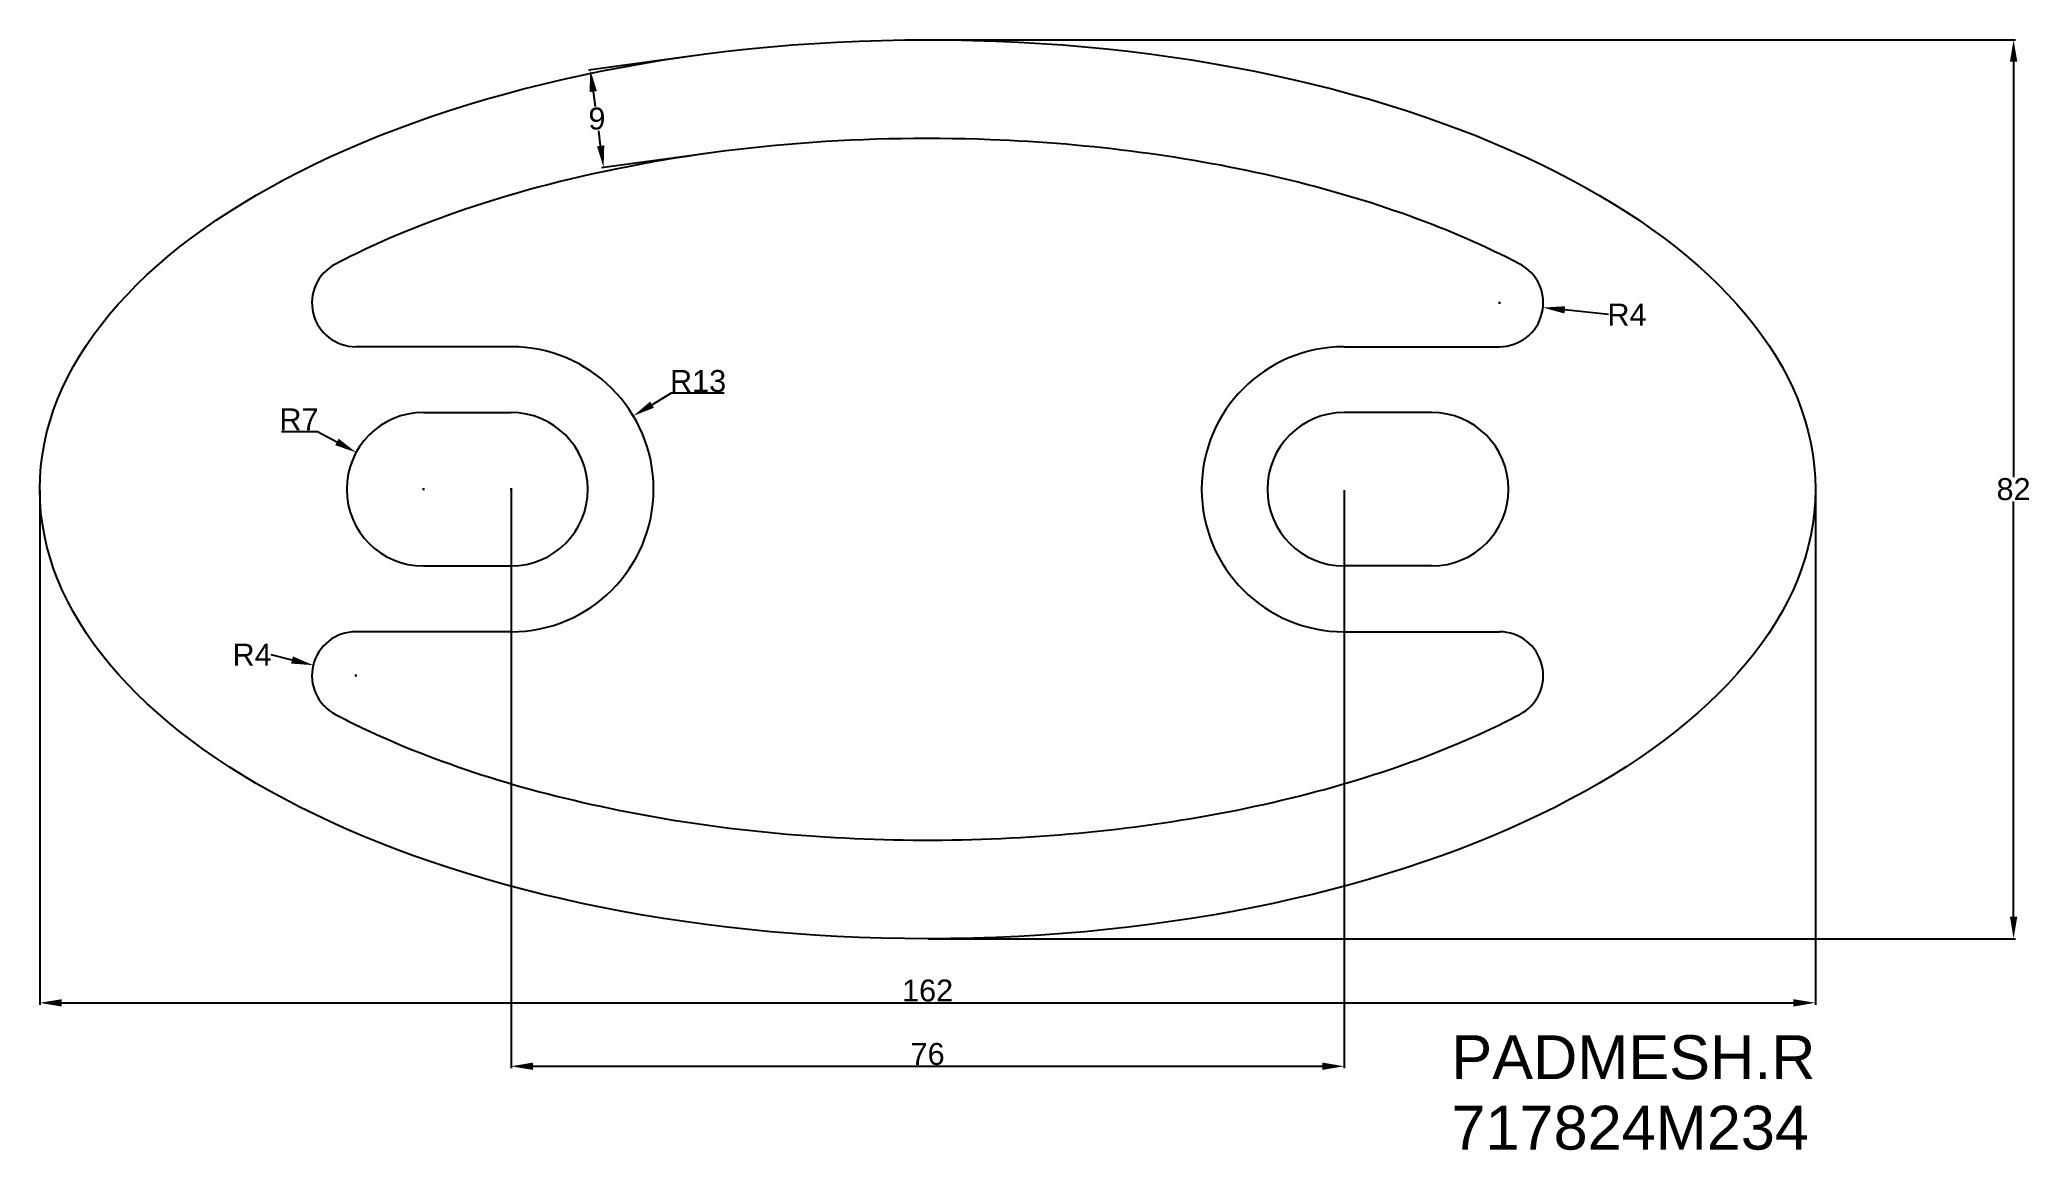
# Model space of a CAD drawing. Header units: millimetres. Extents: x 84 to 265, y -60 to 41.
import ezdxf

# ---------------------------------------------------------------- set-up
doc = ezdxf.new("R2010")
doc.units = ezdxf.units.MM
doc.header["$MEASUREMENT"] = 0
doc.styles.get("Standard").update_dxf_attribs({"font": 'arial.ttf'})
doc.dimstyles.get("Standard").update_dxf_attribs({"dimtxt": 2, "dimasz": 2, "dimexe": 0.18, "dimexo": 0.0625, "dimgap": 0.09, "dimtad": 1, "dimtih": 1, "dimtoh": 1, "dimdec": 0, "dimzin": 0, "dimdsep": 46, "dimtxsty": 'Standard', "dimcen": 0.09, "dimadec": 0, "dimazin": 0, "dimtfac": 1, "dimtdec": 0, "dimtofl": 0, "dimtmove": 0, "dimatfit": 3, "dimfxl": 1, "dimtolj": 1, "dimtzin": 0, "dimarcsym": 0})

# ---------------------------------------------------------------- blocks, each defined once
blk = doc.blocks.new('*D2')
at = {"color": 0, "lineweight": -2, "transparency": 16777216}
for p, q in [((83.68, -0.01), (83.68, -46.97)), ((245.68, -0.01), (245.68, -46.97)), ((85.68, -46.79), (243.68, -46.79))]:
    blk.add_line(p, q, dxfattribs=at)
at = {"color": 0, "transparency": 16777216}
for points in [[(85.68, -46.46), (85.68, -47.13), (83.68, -46.79)], [(243.68, -46.46), (243.68, -47.13), (245.68, -46.79)]]:
    blk.add_solid(points, dxfattribs=at)
at = {"layer": 'Defpoints', "color": 0, "transparency": 16777216}
for p in [(83.68, 0.06), (245.68, 0.06), (245.68, -46.79)]:
    blk.add_point(p, dxfattribs=at)
at = {"color": 0, "transparency": 16777216, "insert": (164.68, -45.68), "char_height": 2, "attachment_point": 5}
blk.add_mtext('\\A1;162', dxfattribs=at)
blk = doc.blocks.new('*D3')
at = {"color": 0, "lineweight": -2, "transparency": 16777216}
for p, q in [((126.68, -0.01), (126.68, -52.76)), ((202.68, -0.01), (202.68, -52.76)), ((128.68, -52.58), (200.68, -52.58))]:
    blk.add_line(p, q, dxfattribs=at)
at = {"color": 0, "transparency": 16777216}
for points in [[(128.68, -52.24), (128.68, -52.91), (126.68, -52.58)], [(200.68, -52.24), (200.68, -52.91), (202.68, -52.58)]]:
    blk.add_solid(points, dxfattribs=at)
at = {"layer": 'Defpoints', "color": 0, "transparency": 16777216}
for p in [(126.68, 0.06), (202.68, 0.06), (202.68, -52.58)]:
    blk.add_point(p, dxfattribs=at)
at = {"color": 0, "transparency": 16777216, "insert": (164.68, -51.47), "char_height": 2, "attachment_point": 5}
blk.add_mtext('\\A1;76', dxfattribs=at)
blk = doc.blocks.new('*D4')
at = {"color": 0, "lineweight": -2, "transparency": 16777216}
for p, q in [((164.74, 41.06), (263.94, 41.06)), ((263.76, 39.06), (263.76, 1.17)), ((263.76, -38.94), (263.76, -1.05)), ((164.74, -40.94), (263.94, -40.94))]:
    blk.add_line(p, q, dxfattribs=at)
at = {"color": 0, "transparency": 16777216}
for points in [[(263.43, 39.06), (264.1, 39.06), (263.76, 41.06)], [(263.43, -38.94), (264.1, -38.94), (263.76, -40.94)]]:
    blk.add_solid(points, dxfattribs=at)
at = {"layer": 'Defpoints', "color": 0, "transparency": 16777216}
for p in [(164.68, 41.06), (164.68, -40.94), (263.76, -40.94)]:
    blk.add_point(p, dxfattribs=at)
at = {"color": 0, "transparency": 16777216, "insert": (263.76, 0.06), "char_height": 2, "attachment_point": 5}
blk.add_mtext('\\A1;82', dxfattribs=at)
blk = doc.blocks.new('*D5')
at = {"color": 0, "lineweight": -2, "transparency": 16777216}
for p, q in [((105.72, 5.34), (109.03, 5.34)), ((109.03, 5.34), (110.79, 4.38)), ((118.59, 0.06), (118.77, 0.06)), ((118.68, -0.03), (118.68, 0.15))]:
    blk.add_line(p, q, dxfattribs=at)
at = {"color": 0, "transparency": 16777216}
blk.add_solid([(110.95, 4.67), (110.63, 4.08), (112.54, 3.42)], dxfattribs=at)
at = {"layer": 'Defpoints', "color": 0, "transparency": 16777216}
for p in [(112.54, 3.42), (118.68, 0.06)]:
    blk.add_point(p, dxfattribs=at)
at = {"color": 0, "transparency": 16777216, "insert": (107.33, 6.43), "char_height": 2, "attachment_point": 5}
blk.add_mtext('\\A1;R7', dxfattribs=at)
blk = doc.blocks.new('*D6')
at = {"color": 0, "lineweight": -2, "transparency": 16777216}
for p, q in [((104.75, -15.03), (106.69, -15.51)), ((112.42, -16.94), (112.6, -16.94)), ((112.51, -17.03), (112.51, -16.85))]:
    blk.add_line(p, q, dxfattribs=at)
at = {"color": 0, "transparency": 16777216}
blk.add_solid([(106.77, -15.19), (106.61, -15.84), (108.63, -15.99)], dxfattribs=at)
at = {"layer": 'Defpoints', "color": 0, "transparency": 16777216}
for p in [(108.63, -15.99), (112.51, -16.94)]:
    blk.add_point(p, dxfattribs=at)
at = {"color": 0, "transparency": 16777216, "insert": (103.05, -15.03), "char_height": 2, "attachment_point": 5}
blk.add_mtext('\\A1;R4', dxfattribs=at)
blk = doc.blocks.new('*D7')
at = {"color": 0, "lineweight": -2, "transparency": 16777216}
for p, q in [((141.27, 8.81), (139.54, 7.77)), ((146.13, 8.81), (141.27, 8.81)), ((126.59, 0.06), (126.77, 0.06)), ((126.68, -0.03), (126.68, 0.15))]:
    blk.add_line(p, q, dxfattribs=at)
at = {"color": 0, "transparency": 16777216}
blk.add_solid([(139.37, 8.06), (139.71, 7.49), (137.83, 6.75)], dxfattribs=at)
at = {"layer": 'Defpoints', "color": 0, "transparency": 16777216}
for p in [(137.83, 6.75), (126.68, 0.06)]:
    blk.add_point(p, dxfattribs=at)
at = {"color": 0, "transparency": 16777216, "insert": (143.74, 9.92), "char_height": 2, "attachment_point": 5}
blk.add_mtext('\\A1;R13', dxfattribs=at)
blk = doc.blocks.new('*D8')
at = {"color": 0, "lineweight": -2, "transparency": 16777216}
for p, q in [((143.52, 39.63), (133.73, 38.29)), ((134.18, 36.34), (134.36, 34.97)), ((134.85, 31.38), (134.67, 32.75)), ((144.74, 30.71), (134.94, 29.38))]:
    blk.add_line(p, q, dxfattribs=at)
at = {"color": 0, "transparency": 16777216}
for points in [[(134.51, 36.38), (133.84, 36.29), (133.9, 38.32)], [(135.18, 31.43), (134.52, 31.34), (135.12, 29.4)]]:
    blk.add_solid(points, dxfattribs=at)
at = {"layer": 'Defpoints', "color": 0, "transparency": 16777216}
for p in [(133.9, 38.32), (143.58, 39.64), (144.8, 30.72)]:
    blk.add_point(p, dxfattribs=at)
at = {"color": 0, "transparency": 16777216, "insert": (134.51, 33.86), "char_height": 2, "attachment_point": 5}
blk.add_mtext('\\A1;9', dxfattribs=at)
blk = doc.blocks.new('*D9')
at = {"color": 0, "lineweight": -2, "transparency": 16777216}
for p, q in [((216.76, 17.06), (216.94, 17.06)), ((216.85, 16.97), (216.85, 17.15)), ((226.79, 15.99), (222.82, 16.42))]:
    blk.add_line(p, q, dxfattribs=at)
at = {"color": 0, "transparency": 16777216}
blk.add_solid([(222.85, 16.75), (222.78, 16.09), (220.83, 16.63)], dxfattribs=at)
at = {"layer": 'Defpoints', "color": 0, "transparency": 16777216}
for p in [(216.85, 17.06), (220.83, 16.63)]:
    blk.add_point(p, dxfattribs=at)
at = {"color": 0, "transparency": 16777216, "insert": (228.49, 15.99), "char_height": 2, "attachment_point": 5}
blk.add_mtext('\\A1;R4', dxfattribs=at)

msp = doc.modelspace()

# ---------------------------------------------------------------- linework, layer by layer
for p, q in [((126.68, 13.06), (112.51, 13.06)), ((202.68, 13.06), (216.85, 13.06)), ((118.68, 7.06), (126.68, 7.06)), ((210.68, 7.06), (202.68, 7.06)), ((118.68, -6.94), (126.68, -6.94)), ((210.68, -6.94), (202.68, -6.94)), ((126.68, -12.94), (112.51, -12.94)), ((202.68, -12.94), (216.85, -12.94))]:
    msp.add_line(p, q)
for centre, radius, start, end in [((112.51, 17.06), 4, 117.5896, 270), ((216.85, 17.06), 4, 270, 62.4015), ((126.68, 0.06), 13, 270, 90), ((202.68, 0.06), 13, 90, 270), ((118.68, 0.06), 7, 90, 270), ((126.68, 0.06), 7, 270, 90), ((202.68, 0.06), 7, 90, 270), ((210.68, 0.06), 7, 270, 90), ((112.51, -16.94), 4, 90, 242.3941), ((216.85, -16.94), 4, 297.6044, 90)]:
    msp.add_arc(centre, radius, start, end)
msp.add_ellipse((164.68, 0.06), major_axis=(81, 0), ratio=0.506173)
for points, knots in [([(218.7, 20.6), (218.68, 20.61), (218.66, 20.62), (215.63, 22.2), (212.27, 23.67), (204.99, 26.3), (201.07, 27.46), (192.82, 29.41), (188.49, 30.2), (179.6, 31.38), (175.03, 31.77), (164.25, 32.18), (158.02, 32.04), (145.84, 30.99), (139.89, 30.09), (128.68, 27.62), (123.42, 26.05), (115.8, 23.1), (113.12, 21.88), (110.66, 20.6)], [7.052481, 7.052481, 7.052481, 7.052481, 7.053696, 7.053696, 7.23496, 7.23496, 7.416225, 7.416225, 7.59749, 7.59749, 7.778755, 7.778755, 8.0217, 8.0217, 8.264646, 8.264646, 8.507592, 8.507592, 8.655464, 8.655464, 8.655464, 8.655464]), ([(110.66, -20.49), (111.47, -20.91), (112.3, -21.32), (116.44, -23.29), (120.08, -24.72), (127.9, -27.24), (132.09, -28.32), (140.84, -30.09), (145.41, -30.77), (154.73, -31.69), (159.49, -31.93), (169.01, -31.96), (173.77, -31.74), (183.11, -30.88), (187.69, -30.22), (196.49, -28.51), (200.71, -27.45), (208.6, -24.97), (212.28, -23.56), (216.67, -21.52), (217.71, -21.01), (218.7, -20.49)], [3.91089, 3.91089, 3.91089, 3.91089, 3.959446, 3.959446, 4.146257, 4.146257, 4.333069, 4.333069, 4.51988, 4.51988, 4.706692, 4.706692, 4.893503, 4.893503, 5.080315, 5.080315, 5.267126, 5.267126, 5.453938, 5.453938, 5.513883, 5.513883, 5.513883, 5.513883])]:
    msp.add_open_spline(points, degree=3, knots=knots)

# ---------------------------------------------------------------- texts
for s, p in [('PADMESH.R', (212.47, -53.75)), ('717824M234', (212.47, -60.18))]:
    msp.add_text(s, height=4).set_placement(p)

# ---------------------------------------------------------------- dimensions: what is measured, and where the dimension line sits
dim = msp.add_linear_dim(base=(263.76, -40.94), p1=(164.68, 41.06), p2=(164.68, -40.94), angle=90, dimstyle='Standard')
dim.commit()
dim.dimension.update_dxf_attribs({"geometry": '*D4', "text_midpoint": (263.76, 0.06)})
dim = msp.add_aligned_dim(p1=(144.8, 30.72), p2=(143.58, 39.64), distance=9.76, dimstyle='Standard')
dim.commit()
dim.dimension.update_dxf_attribs({"geometry": '*D8', "text_midpoint": (134.51, 33.86)})
for center, mpoint, picture, middle in [((216.85, 17.06), (220.83, 16.63), '*D9', (228.49, 15.99)), ((118.68, 0.06), (112.54, 3.42), '*D5', (107.33, 6.43)), ((112.51, -16.94), (108.63, -15.99), '*D6', (103.05, -15.03))]:
    dim = msp.add_radius_dim(center=center, mpoint=mpoint, dimstyle='Standard')
    dim.commit()
    dim.dimension.update_dxf_attribs({"geometry": picture, "text_midpoint": middle})
dim = msp.add_radius_dim(center=(126.68, 0.06), mpoint=(137.83, 6.75), dimstyle='Standard')
dim.commit()
dim.dimension.update_dxf_attribs({"geometry": '*D7', "text_midpoint": (143.74, 8.81), "dimtype": 164})
for base, p1, p2, picture, middle in [((245.68, -46.79), (83.68, 0.06), (245.68, 0.06), '*D2', (164.68, -45.68)), ((202.68, -52.58), (126.68, 0.06), (202.68, 0.06), '*D3', (164.68, -51.47))]:
    dim = msp.add_linear_dim(base=base, p1=p1, p2=p2, dimstyle='Standard')
    dim.commit()
    dim.dimension.update_dxf_attribs({"geometry": picture, "text_midpoint": middle})

doc.saveas('drawing.dxf')
